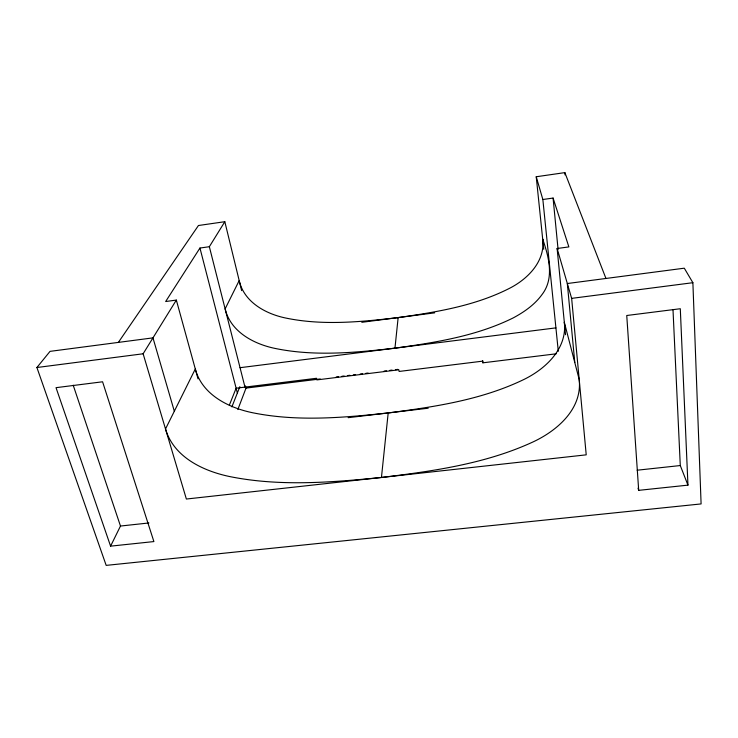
<?xml version="1.0" encoding="UTF-8"?>
<svg xmlns="http://www.w3.org/2000/svg" width="738" height="738" viewBox="0 0 738 738"><rect width="100%" height="100%" fill="white"/><g stroke="black" fill="none" stroke-linecap="round" stroke-linejoin="round"><path stroke-width="1.11" d="M381.445 477.477L388.188 412.948C433.889 406.979 480.576 400.116 522.578 380.116C544.773 369.655 567.467 349.148 564.321 322.275L579.201 379.526C582.466 409.332 556.498 431.306 531.913 442.449C484.672 464.017 432.523 471.213 381.445 477.477C331.094 482.477 279.582 486.674 229.573 476.536C203.051 470.955 173.707 457.099 165.515 428.981L195.302 368.991C202.018 394.498 228.208 407.625 252.128 412.643C296.925 421.85 343.115 417.754 388.188 412.948M394.959 348.161L398.151 317.589C435.9 312.22 474.506 306.012 508.879 288.641C527.43 279.407 545.53 261.483 542.688 239.047C548.721 256.778 554.662 278.189 541.987 294.619C534.635 304.748 524.174 312.026 513.261 317.884C476.453 336.141 435.254 342.589 394.959 348.161C355.19 352.699 314.379 356.602 274.822 348.373C253.54 343.926 230.542 331.685 225.127 308.89L239.186 280.569C244.029 302.054 265.532 313.816 285.541 317.995C322.626 325.753 360.891 321.962 398.151 317.589M237.848 409.544L246.022 388.105L245.468 385.956M231.889 406.878L239.859 386.647M229.333 405.18L236.123 388.216L316.519 378.28L316.87 379.904L398.815 369.793L399.11 371.445L482.661 361.15L482.892 362.819L556.268 353.797M110.589 546.148L56.023 387.671L102.582 381.786L153.891 541.572L110.589 546.148L120.478 526.037L73.2 385.208M605.953 278.466L564.865 172.618L536.231 176.751L542.854 199.509L553.085 198.061L568.869 246.907L557.125 248.503L571.646 298.373L586.221 454.839L186.373 499.036L143.126 353.779L176.345 300.08L165.663 301.528L199.952 248.042L209.352 246.713L224.822 221.704L198.448 225.514L118.366 342.404M574.791 362.533L567.319 283.53L684.292 268.189L692.881 282.7L701.1 503.925L106.18 565.382L36.9 367.515L50.036 351.362L152.969 337.866L174.325 411.25M361.814 322.303L434.673 312.847M36.9 367.515L143.126 353.779M571.646 298.373L692.881 282.7M240.044 367.69L555.917 327.875M246.022 388.105L320.218 378.954M336.196 376.98L338.484 376.694M341.906 376.279L344.185 375.993M347.616 375.568L349.895 375.291M353.317 374.867L355.605 374.581M360.172 374.018L362.45 373.742M365.873 373.317L368.161 373.031M384.138 371.066L386.426 370.78M389.849 370.356L392.127 370.079M395.559 369.655L397.837 369.369M348.133 417.68L428.188 408.215M120.478 526.037L148.901 522.965M637.162 470.207L680.288 465.549L687.954 485.143L638.693 490.346L638.019 488.169M176.345 300.08L198.015 378.852M199.952 248.042L237.359 393.003M209.352 246.713L244.979 387.118M224.822 221.704L241.64 290.624M536.231 176.751L543.74 249.259M542.854 199.509L558.297 351.288M553.085 198.061L558.085 249.49M557.125 248.503L565.539 334.729M564.865 172.618L565.068 174.906M482.717 360.605L482.892 362.819M638.693 490.346L626.746 315.504L680.298 308.733L687.954 485.143M672.991 309.573L680.288 465.549"/></g></svg>
